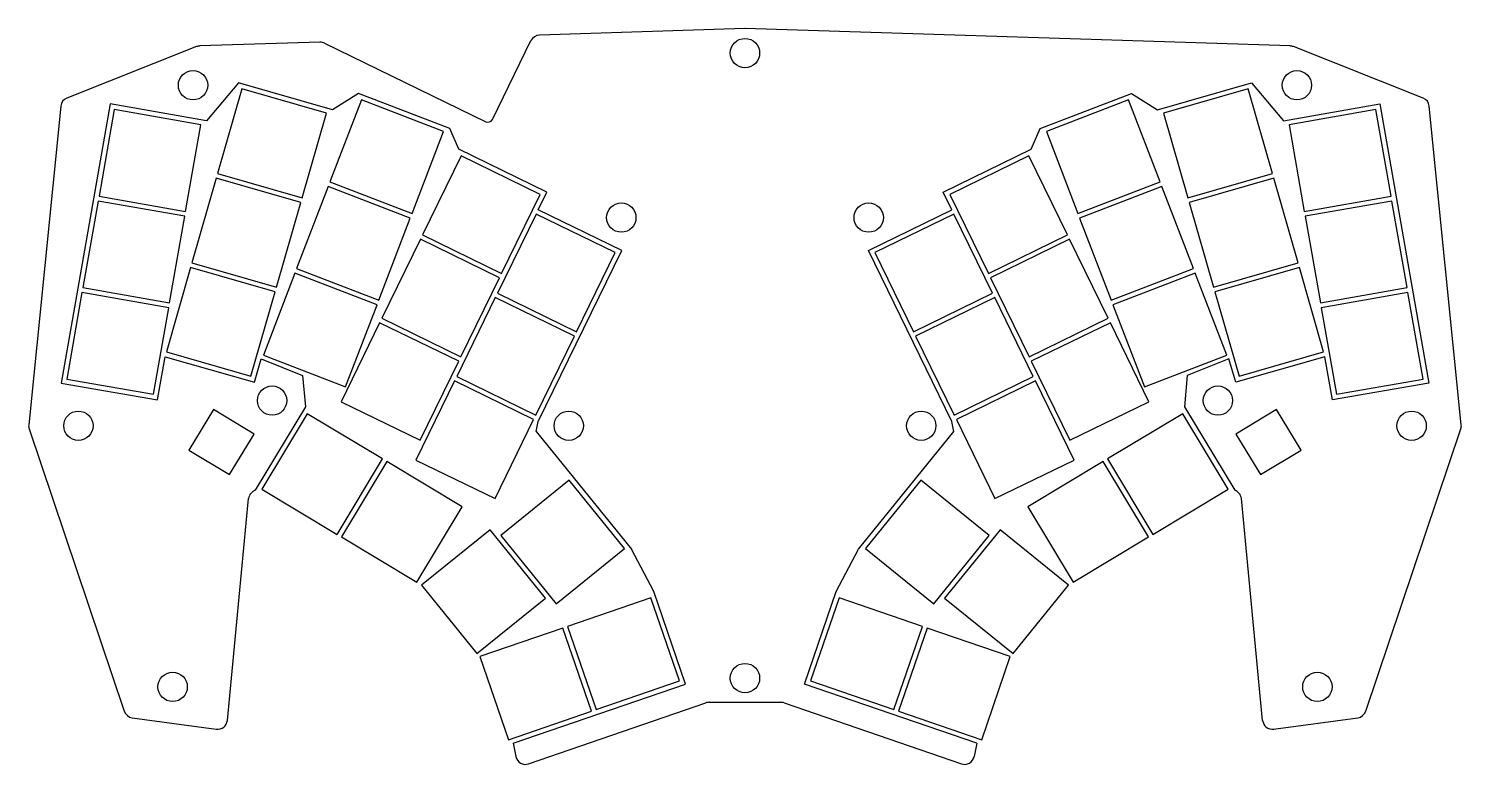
# Model space of a CAD drawing. Header units: millimetres. Extents: x 83 to 376, y -231 to -80.
import ezdxf

# ---------------------------------------------------------------- set-up
doc = ezdxf.new("R2010")
doc.units = ezdxf.units.MM

msp = doc.modelspace()

# ---------------------------------------------------------------- linework, layer by layer
for p, q in [((229.63, -80.39), (187.64, -81.72)), ((341.18, -83.93), (229.76, -80.39)), ((117.54, -84.07), (90.99, -94.6)), ((142.77, -83.15), (118.21, -83.93)), ((143.71, -83.35), (176.7, -99.44)), ((178.04, -98.98), (185.91, -82.84)), ((368.4, -94.6), (341.85, -84.07)), ((126.1, -91.5), (119.58, -99.27)), ((126.78, -92.74), (121.82, -110.04)), ((145.33, -97.02), (126.1, -91.5)), ((144.09, -97.7), (126.78, -92.74)), ((150.67, -93.67), (145.33, -97.02)), ((169.35, -100.84), (150.67, -93.67)), ((290.04, -100.84), (308.72, -93.67)), ((308.72, -93.67), (314.06, -97.02)), ((314.06, -97.02), (333.29, -91.5)), ((332.6, -92.74), (315.3, -97.7)), ((337.57, -110.04), (332.6, -92.74)), ((333.29, -91.5), (339.81, -99.27)), ((89.74, -96.26), (83.19, -161.47)), ((99.88, -95.8), (89.81, -152.92)), ((119.58, -99.27), (99.88, -95.8)), ((151.25, -94.97), (144.8, -111.77)), ((168.05, -101.42), (151.25, -94.97)), ((308.14, -94.97), (291.33, -101.42)), ((314.59, -111.77), (308.14, -94.97)), ((339.81, -99.27), (359.51, -95.8)), ((359.51, -95.8), (369.58, -152.92)), ((376.2, -161.47), (369.65, -96.26)), ((100.69, -96.96), (97.57, -114.68)), ((118.42, -100.08), (100.69, -96.96)), ((139.13, -115.01), (144.09, -97.7)), ((315.3, -97.7), (320.26, -115.01)), ((358.7, -96.96), (340.97, -100.08)), ((361.82, -114.68), (358.7, -96.96)), ((115.29, -117.81), (118.42, -100.08)), ((161.6, -118.22), (168.05, -101.42)), ((171.17, -105.09), (169.35, -100.84)), ((288.22, -105.09), (290.04, -100.84)), ((291.33, -101.42), (297.79, -118.22)), ((340.97, -100.08), (344.09, -117.81)), ((189.14, -113.85), (171.17, -105.09)), ((270.24, -113.85), (288.22, -105.09)), ((171.63, -106.42), (163.74, -122.6)), ((187.81, -114.31), (171.63, -106.42)), ((287.76, -106.42), (271.58, -114.31)), ((295.65, -122.6), (287.76, -106.42)), ((121.55, -111.01), (116.59, -128.31)), ((138.85, -115.97), (121.55, -111.01)), ((121.82, -110.04), (139.13, -115.01)), ((320.26, -115.01), (337.57, -110.04)), ((337.84, -111.01), (320.54, -115.97)), ((342.8, -128.31), (337.84, -111.01)), ((144.44, -112.7), (137.99, -129.51)), ((161.24, -119.15), (144.44, -112.7)), ((144.8, -111.77), (161.6, -118.22)), ((187.39, -117.45), (189.14, -113.85)), ((272, -117.45), (270.24, -113.85)), ((297.79, -118.22), (314.59, -111.77)), ((314.95, -112.7), (298.14, -119.15)), ((321.4, -129.51), (314.95, -112.7)), ((97.39, -115.67), (94.27, -133.4)), ((115.12, -118.8), (97.39, -115.67)), ((97.57, -114.68), (115.29, -117.81)), ((133.89, -133.27), (138.85, -115.97)), ((179.91, -130.49), (187.81, -114.31)), ((271.58, -114.31), (279.47, -130.49)), ((320.54, -115.97), (325.5, -133.27)), ((344.09, -117.81), (361.82, -114.68)), ((361.99, -115.67), (344.27, -118.8)), ((365.12, -133.4), (361.99, -115.67)), ((111.99, -136.52), (115.12, -118.8)), ((154.79, -135.96), (161.24, -119.15)), ((186.95, -118.35), (179.06, -134.53)), ((203.13, -126.24), (186.95, -118.35)), ((204.47, -125.78), (187.39, -117.45)), ((254.92, -125.78), (272, -117.45)), ((272.44, -118.35), (256.26, -126.24)), ((280.33, -134.53), (272.44, -118.35)), ((298.14, -119.15), (304.59, -135.96)), ((344.27, -118.8), (347.39, -136.52)), ((163.74, -122.6), (179.91, -130.49)), ((279.47, -130.49), (295.65, -122.6)), ((163.3, -123.5), (155.41, -139.68)), ((179.48, -131.39), (163.3, -123.5)), ((187.37, -160.83), (204.47, -125.78)), ((272.02, -160.83), (254.92, -125.78)), ((296.09, -123.5), (279.91, -131.39)), ((303.98, -139.68), (296.09, -123.5)), ((116.59, -128.31), (133.89, -133.27)), ((195.24, -142.42), (203.13, -126.24)), ((256.26, -126.24), (264.15, -142.42)), ((325.5, -133.27), (342.8, -128.31)), ((116.31, -129.27), (111.35, -146.57)), ((133.61, -134.23), (116.31, -129.27)), ((137.63, -130.44), (131.18, -147.25)), ((154.44, -136.89), (137.63, -130.44)), ((137.99, -129.51), (154.79, -135.96)), ((171.59, -147.57), (179.48, -131.39)), ((279.91, -131.39), (287.8, -147.57)), ((304.59, -135.96), (321.4, -129.51)), ((321.76, -130.44), (304.95, -136.89)), ((328.21, -147.25), (321.76, -130.44)), ((343.08, -129.27), (325.78, -134.23)), ((348.04, -146.57), (343.08, -129.27)), ((94.09, -134.38), (90.97, -152.11)), ((111.82, -137.51), (94.09, -134.38)), ((94.27, -133.4), (111.99, -136.52)), ((128.65, -151.53), (133.61, -134.23)), ((179.06, -134.53), (195.24, -142.42)), ((264.15, -142.42), (280.33, -134.53)), ((325.78, -134.23), (330.74, -151.53)), ((347.39, -136.52), (365.12, -133.4)), ((365.29, -134.38), (347.57, -137.51)), ((368.42, -152.11), (365.29, -134.38)), ((108.7, -155.23), (111.82, -137.51)), ((147.98, -153.7), (154.44, -136.89)), ((178.62, -135.43), (170.73, -151.6)), ((194.8, -143.32), (178.62, -135.43)), ((280.77, -135.43), (264.59, -143.32)), ((288.66, -151.6), (280.77, -135.43)), ((304.95, -136.89), (311.4, -153.7)), ((347.57, -137.51), (350.69, -155.23)), ((154.97, -140.58), (147.08, -156.76)), ((171.15, -148.47), (154.97, -140.58)), ((155.41, -139.68), (171.59, -147.57)), ((287.8, -147.57), (303.98, -139.68)), ((304.42, -140.58), (288.24, -148.47)), ((312.31, -156.76), (304.42, -140.58)), ((186.91, -159.49), (194.8, -143.32)), ((264.59, -143.32), (272.48, -159.49)), ((109.51, -156.39), (111.07, -147.53)), ((111.07, -147.53), (129.34, -152.77)), ((111.35, -146.57), (128.65, -151.53)), ((129.34, -152.77), (130.72, -147.96)), ((130.72, -147.96), (139.22, -151.41)), ((131.18, -147.25), (147.98, -153.7)), ((163.26, -164.65), (171.15, -148.47)), ((288.24, -148.47), (296.13, -164.65)), ((311.4, -153.7), (328.21, -147.25)), ((328.67, -147.96), (320.16, -151.41)), ((330.05, -152.77), (328.67, -147.96)), ((348.32, -147.53), (330.05, -152.77)), ((330.74, -151.53), (348.04, -146.57)), ((349.88, -156.39), (348.32, -147.53)), ((90.97, -152.11), (108.7, -155.23)), ((139.22, -151.41), (139.78, -157.83)), ((170.73, -151.6), (186.91, -159.49)), ((272.48, -159.49), (288.66, -151.6)), ((320.16, -151.41), (319.61, -157.83)), ((350.69, -155.23), (368.42, -152.11)), ((89.81, -152.92), (109.51, -156.39)), ((170.29, -152.5), (162.4, -168.68)), ((186.47, -160.39), (170.29, -152.5)), ((289.1, -152.5), (272.92, -160.39)), ((296.99, -168.68), (289.1, -152.5)), ((369.58, -152.92), (349.88, -156.39)), ((139.78, -157.83), (129.54, -174.86)), ((147.08, -156.76), (163.26, -164.65)), ((296.13, -164.65), (312.31, -156.76)), ((319.61, -157.83), (329.85, -174.86)), ((120.96, -158.37), (115.97, -166.68)), ((129.28, -163.36), (120.96, -158.37)), ((140.12, -159.2), (130.85, -174.63)), ((155.55, -168.47), (140.12, -159.2)), ((178.58, -176.57), (186.47, -160.39)), ((186.95, -162.82), (187.37, -160.83)), ((272.44, -162.82), (272.02, -160.83)), ((272.92, -160.39), (280.81, -176.57)), ((319.27, -159.2), (303.84, -168.47)), ((328.54, -174.63), (319.27, -159.2)), ((338.43, -158.37), (330.11, -163.36)), ((343.42, -166.68), (338.43, -158.37)), ((83.29, -162.31), (102.75, -220.1)), ((124.28, -171.68), (129.28, -163.36)), ((186.95, -162.82), (206.46, -186.92)), ((252.93, -186.92), (272.44, -162.82)), ((330.11, -163.36), (335.11, -171.68)), ((356.64, -220.1), (376.1, -162.31)), ((115.97, -166.68), (124.28, -171.68)), ((335.11, -171.68), (343.42, -166.68)), ((146.28, -183.9), (155.55, -168.47)), ((156.41, -168.99), (147.14, -184.42)), ((171.83, -178.26), (156.41, -168.99)), ((162.4, -168.68), (178.58, -176.57)), ((280.81, -176.57), (296.99, -168.68)), ((302.98, -168.99), (287.55, -178.26)), ((312.25, -184.42), (302.98, -168.99)), ((303.84, -168.47), (313.11, -183.9)), ((193.72, -172.78), (179.73, -184.11)), ((205.05, -186.77), (193.72, -172.78)), ((265.67, -172.78), (254.34, -186.77)), ((279.65, -184.11), (265.67, -172.78)), ((130.85, -174.63), (146.28, -183.9)), ((313.11, -183.9), (328.54, -174.63)), ((123.82, -221.97), (128.18, -176.57)), ((162.56, -193.69), (171.83, -178.26)), ((287.55, -178.26), (296.82, -193.69)), ((335.57, -221.97), (331.21, -176.57)), ((147.14, -184.42), (162.56, -193.69)), ((177.54, -182.99), (163.55, -194.32)), ((188.87, -196.98), (177.54, -182.99)), ((179.73, -184.11), (191.06, -198.1)), ((268.33, -198.1), (279.65, -184.11)), ((281.85, -182.99), (270.52, -196.98)), ((295.84, -194.32), (281.85, -182.99)), ((296.82, -193.69), (312.25, -184.42)), ((191.06, -198.1), (205.05, -186.77)), ((211.03, -195.61), (206.46, -186.92)), ((248.36, -195.61), (252.93, -186.92)), ((254.34, -186.77), (268.33, -198.1)), ((163.55, -194.32), (174.88, -208.31)), ((217.54, -214.53), (211.03, -195.61)), ((241.85, -214.53), (248.36, -195.61)), ((284.51, -208.31), (295.84, -194.32)), ((174.88, -208.31), (188.87, -196.98)), ((210.41, -196.89), (193.39, -202.75)), ((216.27, -213.91), (210.41, -196.89)), ((248.98, -196.89), (243.12, -213.91)), ((266, -202.75), (248.98, -196.89)), ((270.52, -196.98), (284.51, -208.31)), ((192.44, -203.07), (175.43, -208.93)), ((198.3, -220.09), (192.44, -203.07)), ((193.39, -202.75), (199.25, -219.77)), ((260.14, -219.77), (266, -202.75)), ((266.94, -203.07), (261.08, -220.09)), ((283.96, -208.93), (266.94, -203.07)), ((175.43, -208.93), (181.29, -225.95)), ((278.1, -225.95), (283.96, -208.93)), ((199.25, -219.77), (216.27, -213.91)), ((243.12, -213.91), (260.14, -219.77)), ((182.29, -226.66), (217.54, -214.53)), ((277.09, -226.66), (241.85, -214.53)), ((185.44, -230.87), (221.69, -218.38)), ((222.34, -218.28), (237.04, -218.28)), ((237.7, -218.38), (273.95, -230.87)), ((104.37, -221.45), (121.56, -223.76)), ((181.29, -225.95), (198.3, -220.09)), ((261.08, -220.09), (278.1, -225.95)), ((337.82, -223.76), (355.01, -221.45)), ((182.29, -226.66), (182.82, -229.36)), ((277.09, -226.66), (276.57, -229.36))]:
    msp.add_line(p, q)
for centre in [(229.69, -85.38), (116.8, -91.97), (342.58, -91.97), (204.4, -119.07), (254.99, -119.07), (132.98, -156.51), (326.41, -156.51), (93.35, -161.67), (193.64, -161.66), (265.75, -161.66), (366.04, -161.67), (229.69, -213.33), (112.63, -215.11), (346.76, -215.11)]:
    msp.add_circle(centre, 3)
for centre, radius, start, end in [((187.71, -83.72), 2, 91.8211, 154), ((229.69, -82.39), 2, 88.1789, 91.8211), ((118.27, -85.93), 2, 91.8211, 111.6355), ((142.83, -85.15), 2, 64, 91.8211), ((341.11, -85.93), 2, 68.3645, 88.1789), ((91.73, -96.46), 2, 111.6355, 174.2688), ((367.66, -96.46), 2, 5.7312, 68.3645), ((177.14, -98.54), 1, 244, 334), ((85.18, -161.67), 2, 174.2688, 198.6087), ((374.21, -161.67), 2, 341.3913, 5.7312), ((130.17, -176.76), 2, 108.2722, 174.519), ((329.22, -176.76), 2, 5.481, 71.7278), ((222.34, -220.28), 2, 90, 109), ((237.04, -220.28), 2, 71, 90), ((104.64, -219.46), 2, 198.6087, 262.3221), ((121.83, -221.78), 2, 262.3221, 354.519), ((337.56, -221.78), 2, 185.481, 277.6779), ((354.75, -219.46), 2, 277.6779, 341.3913), ((184.79, -228.98), 2, 191.0965, 289), ((274.6, -228.98), 2, 251, 348.9035)]:
    msp.add_arc(centre, radius, start, end)

doc.saveas('drawing.dxf')
